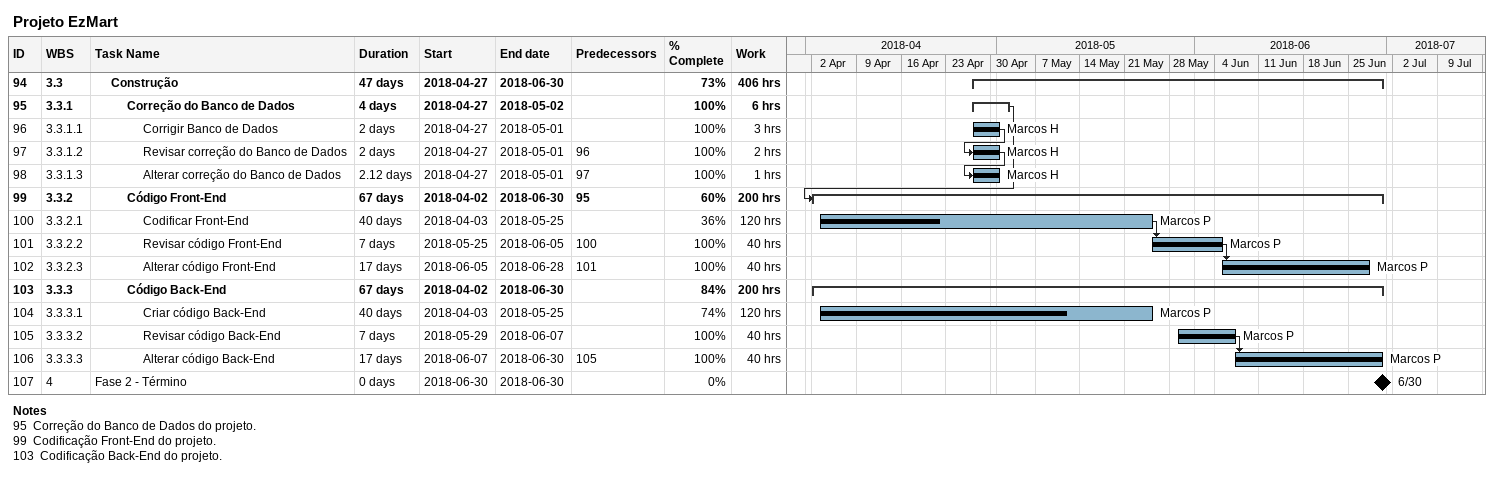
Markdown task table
Projeto EzMart

| ID | WBS | Task | Duration | Start | Finish | Predecessors | Resources | % complete | Work (h) |
|---|---|---|---|---|---|---|---|---|---|
| 94 | 3.3 | **Construção** | 47d | 2018-04-27 | 2018-06-30 |  |  | 73 | 406 |
| 95 | 3.3.1 | **Correção do Banco de Dados** | 4d | 2018-04-27 | 2018-05-02 |  |  | 100 | 6 |
| 96 | 3.3.1.1 | Corrigir Banco de Dados | 2d | 2018-04-27 | 2018-05-01 |  | Marcos H | 100 | 3 |
| 97 | 3.3.1.2 | Revisar correção do Banco de Dados | 2d | 2018-04-27 | 2018-05-01 | 96 | Marcos H | 100 | 2 |
| 98 | 3.3.1.3 | Alterar correção do Banco de Dados | 2.12d | 2018-04-27 | 2018-05-01 | 97 | Marcos H | 100 | 1 |
| 99 | 3.3.2 | **Código Front-End** | 67d | 2018-04-02 | 2018-06-30 | 95 |  | 60 | 200 |
| 100 | 3.3.2.1 | Codificar Front-End | 40d | 2018-04-03 | 2018-05-25 |  | Marcos P | 36 | 120 |
| 101 | 3.3.2.2 | Revisar código Front-End | 7d | 2018-05-25 | 2018-06-05 | 100 | Marcos P | 100 | 40 |
| 102 | 3.3.2.3 | Alterar código Front-End | 17d | 2018-06-05 | 2018-06-28 | 101 | Marcos P | 100 | 40 |
| 103 | 3.3.3 | **Código Back-End** | 67d | 2018-04-02 | 2018-06-30 |  |  | 84 | 200 |
| 104 | 3.3.3.1 | Criar código Back-End | 40d | 2018-04-03 | 2018-05-25 |  | Marcos P | 74 | 120 |
| 105 | 3.3.3.2 | Revisar código Back-End | 7d | 2018-05-29 | 2018-06-07 |  | Marcos P | 100 | 40 |
| 106 | 3.3.3.3 | Alterar código Back-End | 17d | 2018-06-07 | 2018-06-30 | 105 | Marcos P | 100 | 40 |
| 107 | 4 | Fase 2 - Término | 0d | 2018-06-30 | 2018-06-30 |  |  | 0 |  |

Notes
- 95: Correção do Banco de Dados do projeto.
- 99: Codificação Front-End do projeto.
- 103: Codificação Back-End do projeto.
